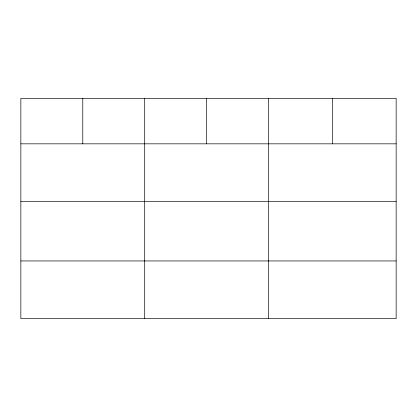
<?xml version="1.0" encoding="UTF-8"?>
<svg xmlns="http://www.w3.org/2000/svg" width="417" height="417" viewBox="0 0 417 417"><rect width="100%" height="100%" fill="white"/><g stroke="black" fill="none" stroke-linecap="round" stroke-linejoin="round"><path stroke-width="0.63" d="M396.15 201.515L396.15 98.37L20.85 98.37L20.85 318.63L396.15 318.63L396.15 201.515L20.85 201.515M20.85 143.829L396.15 143.829M20.85 260.943L396.15 260.943M332.349 98.37L332.349 143.829M268.548 98.37L268.548 318.63M206.623 98.37L206.623 143.829M144.699 98.37L144.699 318.63M82.775 98.37L82.775 143.829"/></g></svg>
